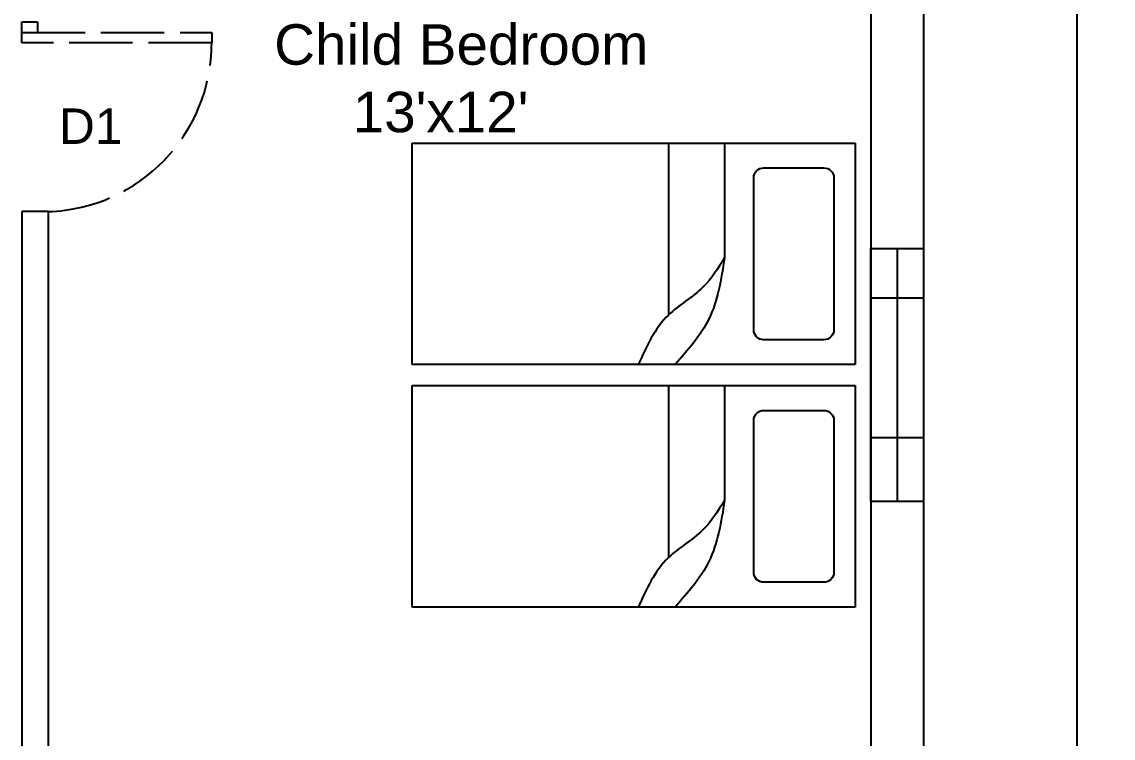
# Model space of a CAD drawing. Header units: inches. Extents: x -19338 to 11623, y -1285 to 3664.
# Drawn here: x 7957.4 to 8164.4, y 297.8 to 433.6 of the extents above; entities that cross this region are included whole.
import ezdxf

# ---------------------------------------------------------------- set-up
doc = ezdxf.new("R2010")
doc.units = ezdxf.units.IN
doc.header["$MEASUREMENT"] = 0
doc.linetypes.add('ACAD_ISO02W100', pattern=[15, 12, -3])
doc.layers.get('0').update_dxf_attribs({"color": 18})
doc.layers.add('D1', color=231, linetype='ACAD_ISO02W100')
doc.layers.add('W', color=70, linetype='Continuous')
doc.layers.add('Naming', color=50, linetype='Continuous', plot=False)
doc.styles.get("Standard").update_dxf_attribs({"font": 'arial.ttf'})
doc.dimstyles.get("Standard").update_dxf_attribs({"dimtxt": 3, "dimasz": 2, "dimexe": 0.18, "dimexo": 0.0625, "dimgap": 0.09, "dimtad": 0, "dimtih": 1, "dimtoh": 1, "dimdsep": 46, "dimlunit": 3, "dimtxsty": 'Standard', "dimblk": 'ARCHTICK', "dimcen": 0.09, "dimse1": 1, "dimse2": 1, "dimclrd": 2, "dimadec": 0, "dimazin": 0, "dimtfac": 1, "dimtofl": 0, "dimtmove": 0, "dimatfit": 3, "dimfxl": 1, "dimtolj": 1, "dimtzin": 0, "dimarcsym": 0})

# ---------------------------------------------------------------- blocks, each defined once
blk = doc.blocks.new('_ArchTick')
at = {"color": 0, "linetype": 'ByBlock', "const_width": 0.15}
blk.add_lwpolyline([(-0.5, -0.5), (0.5, 0.5)], dxfattribs=at)
blk = doc.blocks.new('*D5')
at = {"color": 2, "lineweight": -2, "transparency": 16777216}
for p, q in [((8157.59, 771.62), (8157.59, 468.24)), ((8157.59, 161.62), (8157.59, 465))]:
    blk.add_line(p, q, dxfattribs=at)
at = {"layer": 'Defpoints', "color": 0, "transparency": 16777216}
for p in [(8128.44, 771.62), (8128.44, 161.62), (8157.59, 161.62)]:
    blk.add_point(p, dxfattribs=at)
at = {"color": 2, "lineweight": -2, "transparency": 16777216, "xscale": 2, "yscale": 2, "zscale": 2}
for p, rotation in [((8157.59, 771.62), 90), ((8157.59, 161.62), 270)]:
    blk.add_blockref('_ArchTick', p, dxfattribs=dict(at, rotation=rotation))
at = {"color": 0, "transparency": 16777216, "insert": (8157.59, 466.62), "char_height": 3, "attachment_point": 5}
blk.add_mtext('\\A1;50\'-10"', dxfattribs=at)

msp = doc.modelspace()

# ---------------------------------------------------------------- linework, layer by layer
for p, q in [((8128.445, 795.623), (8128.445, 161.623)), ((8118.445, 438.623), (8118.445, 294.623)), ((8031.445, 368.623), (8031.445, 410.623)), ((8031.445, 410.623), (8115.445, 410.623)), ((8080.041, 410.623), (8080.041, 378.015)), ((8090.701, 410.623), (8090.701, 388.848)), ((8115.445, 410.623), (8115.445, 368.623)), ((7957.445, 397.623), (7957.445, 294.623)), ((7962.445, 397.623), (7957.445, 397.623)), ((7962.445, 397.623), (7962.445, 294.623)), ((8115.445, 368.623), (8031.445, 368.623)), ((8031.445, 322.623), (8031.445, 364.623)), ((8031.445, 364.623), (8115.445, 364.623)), ((8080.041, 364.623), (8080.041, 332.015)), ((8090.701, 364.623), (8090.701, 342.848)), ((8115.445, 364.623), (8115.445, 322.623)), ((8115.445, 322.623), (8031.445, 322.623))]:
    msp.add_line(p, q)
at = {"linetype": 'ByBlock'}
for points in [[(8098.108, 373.324, -0.4142136), (8096.218, 375.214), (8096.218, 404.033, -0.4142136), (8098.108, 405.922), (8109.541, 405.922, -0.4142136), (8111.431, 404.033), (8111.431, 375.214, -0.4142136), (8109.541, 373.324)], [(8098.108, 327.324, -0.4142136), (8096.218, 329.214), (8096.218, 358.033, -0.4142136), (8098.108, 359.922), (8109.541, 359.922, -0.4142136), (8111.431, 358.033), (8111.431, 329.214, -0.4142136), (8109.541, 327.324)]]:
    msp.add_lwpolyline(points, format="xyb", close=True, dxfattribs=at)
for points in [[(8090.701, 388.848), (8086.594, 383.285), (8080.041, 378.015), (8074.341, 368.623)], [(8090.701, 388.848), (8087.716, 377.252), (8081.329, 368.623)], [(8090.701, 342.848), (8086.594, 337.285), (8080.041, 332.015), (8074.341, 322.623)], [(8090.701, 342.848), (8087.716, 331.252), (8081.329, 322.623)]]:
    msp.add_spline(points, degree=3)
at = {"layer": 'D1'}
msp.add_lwpolyline([(7957.445, 431.623), (7957.445, 433.623), (7960.445, 433.623), (7960.445, 431.623)], dxfattribs=at)
msp.add_lwpolyline([(7993.445, 431.623), (7993.445, 429.623), (7957.445, 429.623), (7957.445, 431.623)], close=True, dxfattribs=at)
msp.add_arc((7961.429, 429.623), 32.016, 271.81876, 0, dxfattribs=at)
at = {"layer": 'W'}
for p, q in [((8123.445, 390.623), (8123.445, 342.623)), ((8118.445, 381.27), (8128.445, 381.27)), ((8118.445, 354.808), (8128.445, 354.808))]:
    msp.add_line(p, q, dxfattribs=at)
msp.add_lwpolyline([(8118.445, 342.623), (8118.445, 390.623), (8128.445, 390.623), (8128.445, 342.623)], close=True, dxfattribs=at)

# ---------------------------------------------------------------- texts
at = {"layer": 'D1', "insert": (7964.513, 417.192), "char_height": 6.72, "attachment_point": 1}
msp.add_mtext_dynamic_manual_height_columns('D1', width=2233.69028, gutter_width=33.6, heights=[0], dxfattribs=at)
at = {"layer": 'Naming', "insert": (8005.29, 433.166), "char_height": 7.68, "attachment_point": 1}
msp.add_mtext_dynamic_manual_height_columns("Child Bedroom\\P     13'x12'", width=3988.73265, gutter_width=60, heights=[0], dxfattribs=at)

# ---------------------------------------------------------------- dimensions: what is measured, and where the dimension line sits
dim = msp.add_linear_dim(base=(8157.594, 161.623), p1=(8128.445, 771.623), p2=(8128.445, 161.623), angle=90, dimstyle='Standard')
dim.commit()
dim.dimension.update_dxf_attribs({"geometry": '*D5', "text_midpoint": (8157.594, 466.623)})

doc.saveas('drawing.dxf')
